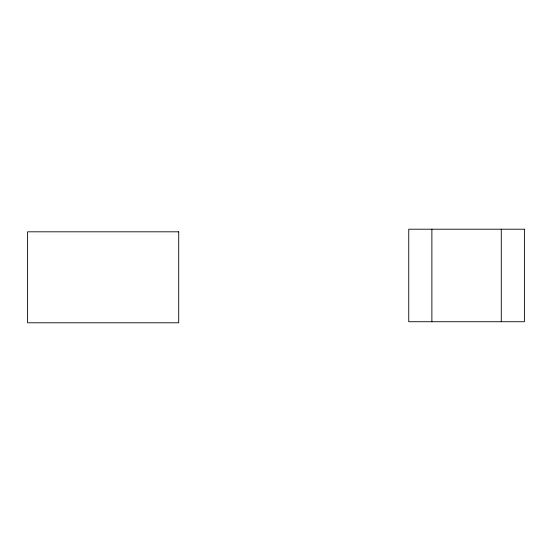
<?xml version="1.0" encoding="UTF-8"?>
<svg xmlns="http://www.w3.org/2000/svg" width="552" height="552" viewBox="0 0 552 552"><rect width="100%" height="100%" fill="white"/><g stroke="black" fill="none" stroke-linecap="round" stroke-linejoin="round"><path stroke-width="0.83" d="M501.271 229.211L501.271 321.726M431.878 229.211L431.878 321.726M524.4 229.211L408.749 229.211L408.749 321.726L524.4 321.726L524.4 229.211M178.717 231.812L27.6 231.812L27.6 322.789L178.717 322.789L178.717 231.812"/></g></svg>
